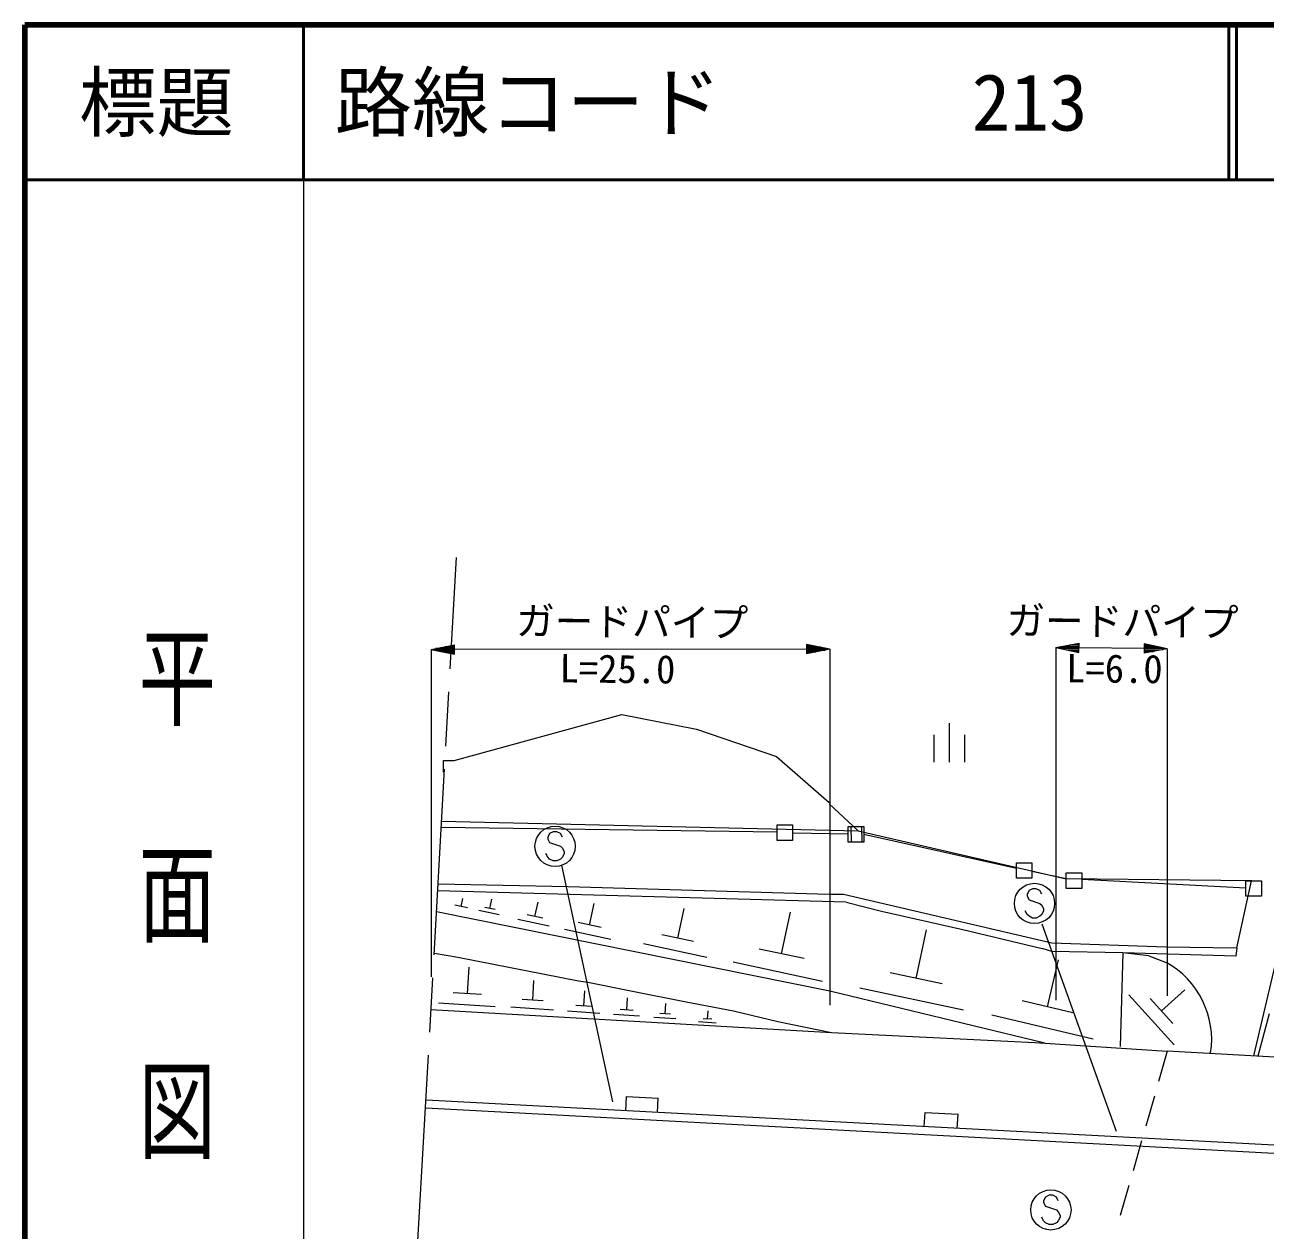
# Model space of a CAD drawing. Units: millimetres, scale not verified. Extents: x 40000 to 680000, y 20000 to 380000.
# Drawn here: x 40000 to 120092, y 302172 to 380000 of the extents above; entities that cross this region are included whole.
import ezdxf
from ezdxf.enums import TextEntityAlignment as Align

# ---------------------------------------------------------------- set-up
doc = ezdxf.new("R2010")
doc.units = ezdxf.units.MM
doc.header["$LTSCALE"] = 1000
doc.linetypes.add('CHAIN', pattern=[18.5, 12, -1.5, 3.5, -1.5])
for name, color, linetype, lineweight in [('M-BGD', 7, 'Continuous', 13), ('M-BMK', 2, 'CHAIN', 13), ('M-BMK-ROW', 30, 'Continuous', 13), ('M-STR-HTXT', 7, 'Continuous', 13), ('M-STR-STR1', 1, 'Continuous', 13), ('M-STR-STRC', 7, 'Continuous', 13), ('M-STR-STRD', 7, 'Continuous', 13), ('M-TTL', 2, 'Continuous', 140), ('M-TTL-BAND', 7, 'Continuous', 13), ('M-TTL-LINE', 7, 'Continuous', 50)]:
    doc.layers.add(name, color=color, linetype=linetype, lineweight=lineweight)
doc.layers.add('M-TTL-TXT', color=7, linetype='Continuous')
doc.styles.add('@ＭＳ ゴシック', font='')
doc.styles.add('ＭＳ ゴシック', font='')
doc.styles.get('@ＭＳ ゴシック').set_extended_font_data('@MS Gothic')
doc.styles.get('ＭＳ ゴシック').set_extended_font_data('MS Gothic')

msp = doc.modelspace()

# ---------------------------------------------------------------- linework, layer by layer
at = {"layer": 'M-BGD'}
for p, q in [((119359, 313425), (124940, 337134)), ((67717, 332500), (78555, 335464)), ((78555, 335464), (83381, 334532)), ((99707, 332402), (99707, 334902)), ((83381, 334532), (88545, 332754)), ((98707, 332402), (98707, 334152)), ((100707, 332402), (100707, 334152)), ((67040, 331738), (67040, 332500)), ((67040, 332500), (67717, 332500)), ((88545, 332754), (91932, 329791)), ((91932, 329706), (93808, 327960)), ((66916, 328592), (93808, 327960)), ((93344, 328236), (93351, 327236)), ((93808, 327960), (107251, 324851)), ((94029, 328236), (94057, 327236)), ((66686, 324544), (75083, 324372)), ((119235, 324735), (107251, 324851)), ((118263, 320393), (119199, 324735)), ((93033, 323356), (66660, 324073)), ((68176, 323063), (68291, 323599)), ((75083, 324372), (91932, 323864)), ((91932, 323864), (92863, 323864)), ((92863, 323864), (106305, 320725)), ((68579, 322977), (67774, 323149)), ((70633, 322537), (69321, 322818)), ((70361, 322870), (69705, 323010)), ((70033, 322940), (70164, 323552)), ((72940, 322420), (73141, 323361)), ((76471, 321869), (76771, 323270)), ((82162, 321032), (82571, 322943)), ((93033, 323356), (95319, 322764)), ((91971, 317595), (66584, 322734)), ((73862, 321800), (71845, 322232)), ((73444, 322312), (72435, 322527)), ((77222, 321709), (75721, 322030)), ((88870, 320016), (89448, 322714)), ((95319, 322764), (100568, 321578)), ((77843, 320948), (74843, 321590)), ((83185, 320813), (81138, 321251)), ((97549, 318429), (98218, 321557)), ((100568, 321578), (105697, 320353)), ((84034, 319775), (79939, 320651)), ((106305, 320725), (113691, 320478)), ((113691, 320478), (118263, 320393)), ((118263, 320393), (118190, 319862)), ((66447, 320054), (67971, 319800)), ((67971, 319800), (75761, 318276)), ((90316, 319706), (87425, 320325)), ((106321, 320174), (105697, 320353)), ((106028, 316587), (106753, 319637)), ((110896, 320087), (106321, 320174)), ((110896, 320087), (110728, 314043)), ((118190, 319862), (110896, 320087)), ((112584, 319880), (110896, 320087)), ((112584, 319880), (113691, 319462)), ((68584, 317447), (68693, 319154)), ((91514, 318240), (85732, 319478)), ((99225, 318070), (95873, 318788)), ((72794, 317023), (72876, 318300)), ((75761, 318276), (76353, 318192)), ((76353, 318192), (79232, 317599)), ((69498, 317389), (67669, 317506)), ((76105, 316656), (76168, 317630)), ((78868, 316387), (78919, 317169)), ((79232, 317599), (82703, 316922)), ((105860, 314255), (91971, 317595)), ((100613, 316371), (93911, 317806)), ((114214, 314130), (111286, 317360)), ((113396, 316330), (114903, 317697)), ((66225, 316417), (92090, 314930)), ((70365, 316599), (66708, 316833)), ((74128, 316387), (71390, 316563)), ((73478, 316979), (72110, 317066)), ((76627, 316623), (75584, 316690)), ((79287, 316360), (78450, 316414)), ((81348, 316151), (81390, 316807)), ((82703, 316922), (85751, 316329)), ((107662, 316198), (104394, 316975)), ((114128, 315523), (112664, 317138)), ((77121, 316172), (75035, 316306)), ((79685, 315998), (78009, 316106)), ((82033, 315824), (80627, 315915)), ((81700, 316128), (80996, 316173)), ((84640, 315542), (83508, 315615)), ((84372, 315787), (83805, 315823)), ((84088, 315805), (84122, 316334)), ((85751, 316329), (88630, 315652)), ((88630, 315652), (92090, 314930)), ((108985, 314503), (102450, 316056)), ((119633, 313428), (120380, 316155)), ((92090, 314930), (105225, 314297)), ((105225, 314297), (113770, 313729)), ((78803, 309885), (78851, 310799)), ((78851, 310799), (80895, 310690)), ((80846, 309776), (80895, 310690)), ((98082, 308857), (98131, 309770)), ((98131, 309770), (100259, 309656)), ((100210, 308743), (100259, 309656))]:
    msp.add_line(p, q, dxfattribs=at)
msp.add_arc((110958, 314484), 5678, 351.23992, 61.22396, dxfattribs=at)
at = {"layer": 'M-BMK'}
msp.add_line((65377, 301483), (67883, 345610), dxfattribs=at)
at = {"layer": 'M-BMK-ROW'}
for p, q in [((88574, 327861), (66892, 328171)), ((88574, 327341), (88574, 328341)), ((88574, 328341), (89574, 328341)), ((89574, 328341), (89574, 327341)), ((93173, 327741), (89574, 327815)), ((93173, 327236), (93173, 328236)), ((93173, 328236), (94173, 328236)), ((94173, 328236), (94173, 327236)), ((104032, 325523), (94173, 327724)), ((89574, 327341), (88574, 327341)), ((94173, 327236), (93173, 327236)), ((104032, 324899), (104032, 325899)), ((104032, 325899), (105032, 325899)), ((105032, 325899), (105032, 324899)), ((107251, 324851), (105032, 325323)), ((107251, 324245), (107251, 325245)), ((107251, 325245), (108251, 325245)), ((108251, 325245), (108251, 324245)), ((105032, 324899), (104032, 324899)), ((118848, 324263), (108251, 324817)), ((118848, 323735), (118848, 324735)), ((118848, 324735), (119848, 324735)), ((119848, 324735), (119848, 323735)), ((108251, 324245), (107251, 324245)), ((119848, 323735), (118848, 323735))]:
    msp.add_line(p, q, dxfattribs=at)
at = {"layer": 'M-STR-HTXT'}
for p, q in [((66241, 339667), (67741, 339968)), ((66241, 339667), (67741, 339668)), ((66241, 339667), (67742, 339368)), ((66241, 339667), (66241, 318533)), ((67741, 339728), (66541, 339727)), ((67741, 339608), (66541, 339607)), ((66841, 339787), (67741, 339788)), ((67741, 339848), (67141, 339848)), ((67441, 339908), (67741, 339908)), ((67742, 339368), (67741, 339968)), ((90471, 339691), (67741, 339668)), ((91971, 339692), (90471, 339991)), ((90471, 339991), (90471, 339391)), ((90771, 339931), (90471, 339931)), ((90471, 339871), (91071, 339872)), ((91371, 339812), (90471, 339811)), ((90471, 339751), (91671, 339752)), ((91971, 339692), (90471, 339391)), ((91971, 339692), (90471, 339691)), ((90471, 339631), (91671, 339632)), ((91971, 339692), (91971, 316705)), ((106571, 339788), (108074, 340071)), ((106571, 339788), (108067, 339471)), ((106571, 339788), (108071, 339771)), ((106571, 339788), (106571, 317035)), ((108070, 339711), (106870, 339725)), ((108071, 339831), (106871, 339845)), ((107169, 339661), (108069, 339651)), ((107172, 339901), (108072, 339891)), ((108069, 339591), (107469, 339598)), ((108073, 339951), (107473, 339958)), ((107773, 340015), (108073, 340011)), ((108067, 339471), (108074, 340071)), ((112273, 339725), (108071, 339771)), ((112276, 340025), (112270, 339425)), ((113773, 339708), (112270, 339425)), ((112272, 339665), (113472, 339651)), ((113172, 339595), (112272, 339605)), ((113773, 339708), (112273, 339725)), ((113174, 339835), (112274, 339845)), ((112274, 339785), (113474, 339771)), ((112275, 339905), (112875, 339898)), ((113773, 339708), (112276, 340025)), ((112576, 339961), (112276, 339965)), ((113773, 339708), (113773, 317301)), ((66841, 339547), (67741, 339548)), ((67741, 339488), (67141, 339488)), ((67441, 339428), (67741, 339428)), ((91371, 339572), (90471, 339571)), ((90471, 339511), (91071, 339512)), ((90771, 339451), (90471, 339451)), ((107768, 339535), (108068, 339531)), ((112570, 339481), (112270, 339485)), ((112271, 339545), (112871, 339538))]:
    msp.add_line(p, q, dxfattribs=at)
at = {"layer": 'M-STR-STR1'}
for p, q in [((113770, 313729), (113211, 311779)), ((136559, 312488), (113770, 313729)), ((112936, 310817), (112386, 308895)), ((112111, 307933), (111560, 306010)), ((111285, 305049), (110735, 303126))]:
    msp.add_line(p, q, dxfattribs=at)
at = {"layer": 'M-STR-STRC'}
for p, q in [((73887, 327785), (73769, 327548)), ((74124, 327903), (73887, 327785)), ((74360, 327903), (74124, 327903)), ((74596, 327785), (74360, 327903)), ((74714, 327548), (74596, 327785)), ((73769, 327548), (73769, 327430)), ((73769, 327430), (73887, 327194)), ((73887, 327194), (74596, 326957)), ((74596, 326957), (74714, 326839)), ((74714, 326839), (74833, 326603)), ((73769, 326248), (73651, 326485)), ((73887, 326130), (73769, 326248)), ((74124, 326012), (73887, 326130)), ((74360, 326012), (74124, 326012)), ((74596, 326130), (74360, 326012)), ((74714, 326248), (74596, 326130)), ((74833, 326485), (74714, 326248)), ((74833, 326603), (74833, 326485)), ((77968, 310455), (74677, 325733)), ((104841, 324097), (104722, 323861)), ((104722, 323861), (104722, 323742)), ((104722, 323742), (104841, 323506)), ((105077, 324215), (104841, 324097)), ((105313, 324215), (105077, 324215)), ((105550, 324097), (105313, 324215)), ((105668, 323861), (105550, 324097)), ((104722, 322561), (104604, 322797)), ((104841, 323506), (105550, 323270)), ((105550, 323270), (105668, 323152)), ((105668, 323152), (105786, 322915)), ((105786, 322797), (105668, 322561)), ((105786, 322915), (105786, 322797)), ((104841, 322442), (104722, 322561)), ((105077, 322324), (104841, 322442)), ((105313, 322324), (105077, 322324)), ((105550, 322442), (105313, 322324)), ((105668, 322561), (105550, 322442)), ((110483, 308541), (105692, 321933)), ((106134, 304426), (105898, 304308)), ((106371, 304426), (106134, 304426)), ((106607, 304308), (106371, 304426)), ((105898, 304308), (105780, 304071)), ((105780, 304071), (105780, 303953)), ((105780, 303953), (105898, 303717)), ((105898, 303717), (106607, 303480)), ((106725, 304071), (106607, 304308)), ((105780, 302771), (105662, 303008)), ((105898, 302653), (105780, 302771)), ((106607, 303480), (106725, 303362)), ((106725, 302771), (106607, 302653)), ((106725, 303362), (106844, 303126)), ((106844, 303008), (106725, 302771)), ((106844, 303126), (106844, 303008)), ((106134, 302535), (105898, 302653)), ((106371, 302535), (106134, 302535)), ((106607, 302653), (106371, 302535))]:
    msp.add_line(p, q, dxfattribs=at)
for centre in [(74242, 326957), (105195, 323270), (106253, 303480)]:
    msp.add_circle(centre, 1300, dxfattribs=at)
at = {"layer": 'M-STR-STRD'}
for p, q in [((125107, 306883), (65895, 310061)), ((165820, 305241), (65910, 310574))]:
    msp.add_line(p, q, dxfattribs=at)
at = {"layer": 'M-TTL'}
for p, q in [((40000, 380000), (40000, 20000)), ((680000, 380000), (40000, 380000))]:
    msp.add_line(p, q, dxfattribs=at)
at = {"layer": 'M-TTL-BAND'}
msp.add_line((58000, 370000), (58000, 20000), dxfattribs=at)
at = {"layer": 'M-TTL-LINE'}
for p, q in [((58000, 380000), (58000, 370000)), ((117750, 380000), (117750, 370000)), ((118250, 380000), (118250, 370000)), ((40000, 370000), (680000, 370000))]:
    msp.add_line(p, q, dxfattribs=at)

# ---------------------------------------------------------------- texts
at = {"layer": 'M-STR-HTXT', "style": 'ＭＳ ゴシック'}
for s, p in [('ガードパイプ', (71703, 340064)), ('ガードパイプ', (103363, 340085)), ('L=25.0', (74515, 336995)), ('L=6.0', (107226, 337004))]:
    msp.add_text(s, height=1832, rotation=359.421, dxfattribs=at).set_placement(p, align=Align.BOTTOM_LEFT)
at = {"layer": 'M-TTL-BAND', "style": '@ＭＳ ゴシック', "width": 1.4}
msp.add_text('平  面  図', height=3666, rotation=270, dxfattribs=at).set_placement((49777, 306475), align=Align.MIDDLE_RIGHT)
at = {"layer": 'M-TTL-TXT', "style": 'ＭＳ ゴシック'}
msp.add_text('標題', height=3666, dxfattribs=at).set_placement((48500, 375000), align=Align.MIDDLE_CENTER)
for s, p in [('路線コード', (60000, 375000)), ('213', (101142, 375000))]:
    msp.add_text(s, height=3666, dxfattribs=at).set_placement(p, align=Align.MIDDLE_LEFT)

doc.saveas('drawing.dxf')
